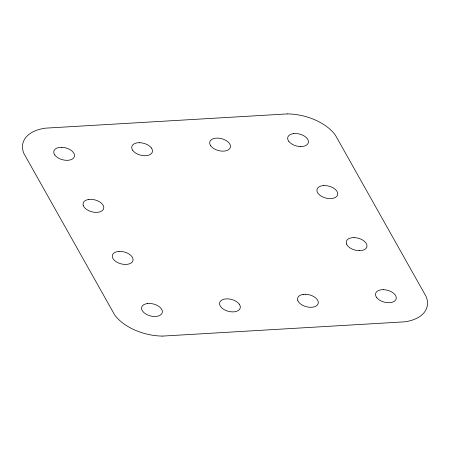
<?xml version="1.0" encoding="UTF-8"?>
<svg xmlns="http://www.w3.org/2000/svg" width="450" height="450" viewBox="0 0 450 450"><rect width="100%" height="100%" fill="white"/><g stroke="black" fill="none" stroke-linecap="round" stroke-linejoin="round"><path stroke-width="0.67" d="M293.411 133.616L295.402 133.498A10.62 6.154 14.5 0 1 307.373 138.808L308.115 140.124A10.62 6.154 14.5 0 1 302.681 146.441L300.69 146.565M88.763 199.446L90.754 199.333A10.62 6.148 14.5 0 1 102.724 204.638L103.472 205.954A10.62 6.148 14.5 0 1 98.032 212.271L96.041 212.394A10.62 6.148 14.5 0 1 84.105 207.096L83.329 205.768M147.319 303.553L149.31 303.435A10.62 6.154 14.5 0 1 161.28 308.745L162.028 310.061A10.62 6.154 14.5 0 1 156.589 316.378L154.603 316.502A10.62 6.154 14.5 0 1 142.656 311.203L141.885 309.876A10.62 6.154 14.5 0 1 147.347 303.57M303.266 294.368L305.257 294.249M287.471 113.906L45.574 128.149A42.469 24.604 14.5 0 0 23.861 153.433L114.666 314.916A42.469 24.604 14.5 0 0 162.523 336.082M139.449 142.684L137.458 142.802A10.614 6.148 14.5 0 0 132.064 149.136L132.778 150.452M61.481 147.274L59.484 147.392A10.62 6.154 14.5 0 0 54.084 153.726L54.799 155.047M353.959 237.606L351.962 237.724A10.62 6.154 14.5 0 0 346.562 244.058M359.246 250.667L361.238 250.554A10.62 6.154 14.5 0 0 366.666 244.232L365.923 242.904A10.62 6.154 14.5 0 0 353.97 237.623M383.237 289.659L381.24 289.777A10.62 6.154 14.5 0 0 375.84 296.111L376.554 297.428M162.529 336.094L404.426 321.851A42.469 24.604 14.5 0 0 426.139 296.567L335.334 135.084A42.469 24.604 14.5 0 0 287.477 113.918M288.726 141.266L287.977 139.939A10.62 6.154 14.5 0 1 293.439 133.633M210.752 145.862L210.004 144.529A10.62 6.148 14.5 0 1 215.438 138.212L217.429 138.094A10.62 6.148 14.5 0 1 229.371 143.392L230.141 144.72A10.614 6.148 14.5 0 1 224.708 151.037L222.716 151.155A10.614 6.148 14.5 0 1 210.774 145.856M151.419 147.982L152.167 149.31A10.614 6.148 14.5 0 1 146.734 155.627L144.743 155.751A10.614 6.148 14.5 0 1 132.801 150.452M239.248 304.138L239.996 305.471A10.614 6.148 14.5 0 1 234.562 311.788L232.571 311.906A10.614 6.148 14.5 0 1 220.629 306.608L219.859 305.28A10.614 6.148 14.5 0 1 225.292 298.963L227.284 298.845A10.614 6.148 14.5 0 1 239.226 304.144M346.528 244.046L347.276 245.374A10.62 6.154 14.5 0 0 359.263 250.667M297.832 300.69L298.581 302.017A10.62 6.148 14.5 0 0 310.567 307.311L312.542 307.198A10.62 6.148 14.5 0 0 317.97 300.876L317.228 299.548A10.62 6.148 14.5 0 0 305.269 294.272M297.866 300.707A10.62 6.148 14.5 0 1 303.294 294.384M376.577 297.428A10.62 6.154 14.5 0 0 388.541 302.721L390.516 302.608A10.62 6.154 14.5 0 0 395.944 296.286L395.201 294.952A10.62 6.154 14.5 0 0 383.243 289.676M83.362 205.779A10.62 6.148 14.5 0 1 88.796 199.463M139.466 142.706A10.614 6.148 14.5 0 1 151.419 147.999M54.827 155.042A10.62 6.154 14.5 0 0 66.786 160.335L68.76 160.222A10.62 6.154 14.5 0 0 74.188 153.906L73.446 152.572A10.62 6.154 14.5 0 0 61.487 147.291M300.707 146.559A10.62 6.154 14.5 0 1 288.748 141.266M323.662 185.58L322.689 185.67A10.62 6.148 14.5 0 0 317.261 192.004L317.998 193.32A10.62 6.148 14.5 0 0 329.968 198.613L331.959 198.501A10.614 6.148 14.5 0 0 337.387 192.178L336.645 190.851A10.614 6.148 14.5 0 0 324.686 185.569L323.662 185.58M119.014 251.409L118.041 251.499A10.614 6.148 14.5 0 0 112.618 257.839L113.355 259.149A10.614 6.148 14.5 0 0 125.319 264.442L127.311 264.33A10.62 6.154 14.5 0 0 132.744 258.007L132.002 256.68A10.62 6.154 14.5 0 0 120.043 251.398L119.014 251.409"/></g></svg>
